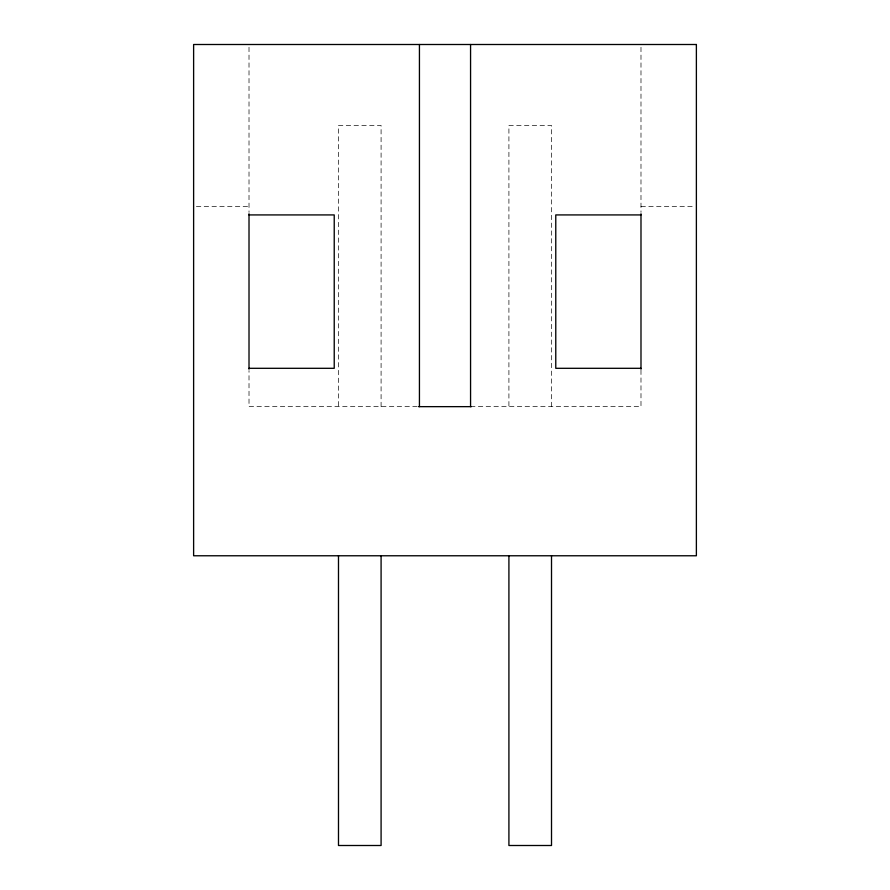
<?xml version="1.0" encoding="UTF-8"?>
<svg xmlns="http://www.w3.org/2000/svg" width="890" height="890" viewBox="0 0 890 890"><rect width="100%" height="100%" fill="white"/><g stroke="black" fill="none" stroke-linecap="round" stroke-linejoin="round"><path stroke-width="0.67" stroke-dasharray="4.45 3.34" d="M196.39 206.402L249.011 206.402M640.989 206.402L693.61 206.402M417.199 406.652L249.011 406.652L249.011 370.574M470.565 406.652L640.989 406.652L640.989 368.304M640.989 47.27L640.989 212.398M551.511 406.652L551.511 125.457L508.913 125.457L508.913 406.652M381.087 406.652L381.087 125.457L338.489 125.457L338.489 406.652M249.011 47.27L249.011 212.398"/><path stroke-width="1.33" d="M249.011 214.924L334.228 214.924L334.228 368.304L249.011 368.304M640.989 214.924L555.772 214.924L555.772 368.304L640.989 368.304M418.589 406.652L471.411 406.652M640.989 213.778L640.989 369.194M551.511 555.772L551.511 845.5L508.913 845.5L508.913 555.772M470.565 44.5L470.565 406.652M419.435 44.5L419.435 406.652M381.087 555.772L381.087 845.5L338.489 845.5L338.489 555.772M249.011 213.778L249.011 369.194M696.381 44.5L193.619 44.5L193.619 555.772L696.381 555.772L696.381 44.5"/></g></svg>
